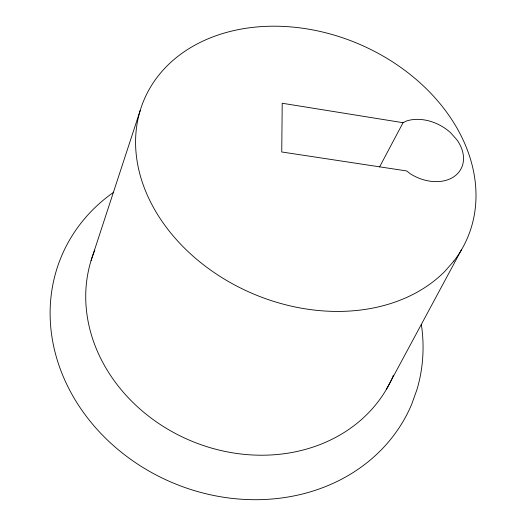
<?xml version="1.0" encoding="UTF-8"?>
<svg xmlns="http://www.w3.org/2000/svg" width="526" height="526" viewBox="0 0 526 526"><rect width="100%" height="100%" fill="white"/><g stroke="black" fill="none" stroke-linecap="round" stroke-linejoin="round"><path stroke-width="0.79" d="M91.077 260.548L140.232 110.368M393.349 375.242L392.567 377.32A161.909 139.265 23.2 0 1 189.702 440.308A161.909 139.265 23.2 0 1 94.785 250.166M379.575 166.939L403.047 122.703L406.624 120.954A38.839 28.463 28.6 0 1 450.499 132.651L456.851 139.725A38.839 28.463 28.6 0 1 454.747 176.105A38.839 28.463 28.6 0 1 410.707 174.053L406.631 170.943L281.745 151.975L282.212 103.247L403.047 122.703M386.465 389.24L461.341 250.028M421.28 324.746L421.826 327.843A190.096 165.368 23.2 0 1 416.98 389.496L411.667 404.316A190.096 165.368 23.2 0 1 131.066 459.599A190.096 165.368 23.2 0 1 113.741 192.194M453.912 261.008L445.003 271.206A175.822 135.629 23.2 0 1 153.789 208.079A175.822 135.629 23.2 0 1 309.899 29.39A175.822 135.629 23.2 0 1 453.912 261.008"/></g></svg>
